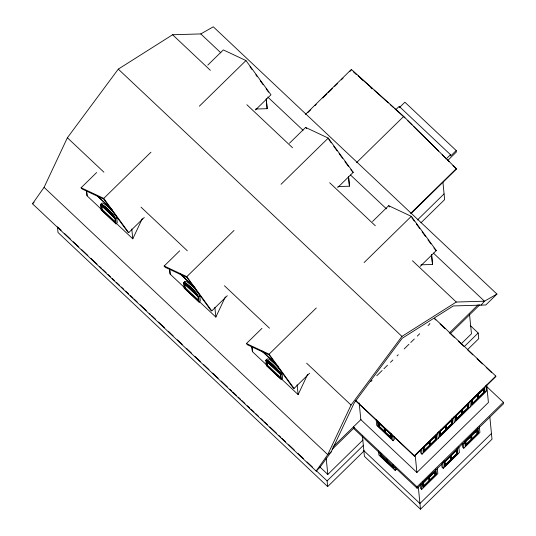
<?xml version="1.0" encoding="UTF-8"?>
<svg xmlns="http://www.w3.org/2000/svg" width="536" height="536" viewBox="0 0 536 536"><rect width="100%" height="100%" fill="white"/><g stroke="black" fill="none" stroke-linecap="round" stroke-linejoin="round"><path stroke-width="0.8" d="M44.066 187.359L67.382 137.772L118.289 69.124L172.612 34.753L200.792 33.922L213.288 26.8L496.952 294.083L485.81 304.984L453.295 305.942L402.141 338.31L354.202 402.958L331.208 451.855L319.878 467.425L316.166 471.064L32.502 203.78L44.066 187.359L327.731 454.635L316.166 471.064M116.379 223.398L132.787 238.815L142.275 218.641M199.446 301.661L215.854 317.078L225.334 296.911M281.722 379.187L298.13 394.61L307.617 374.436M496.952 294.083L484.457 301.199L456.277 302.036L401.946 336.407L351.047 405.048L327.731 454.635L331.208 451.855M481.094 305.125L484.457 301.199L433.323 253.019M32.502 203.78L34.096 202.219M144.264 217.435L128.727 232.644L127.776 232.028L103.817 199.191L82.102 188.987L81.09 187.761L96.627 172.552M207.794 65.111L223.331 49.902L245.964 60.555L270.968 94.785L255.431 109.994M81.09 187.761L103.743 198.394L150.944 152.197M199.359 106.182L245.964 60.555M116.721 217.469L115.528 218.648L100.5 204.504L101.706 203.325A10.62 1.903 45.6 0 1 108.949 207.747A10.62 1.903 45.6 0 1 116.721 217.469L117.257 222.715L116.057 223.887L101.029 209.75L100.5 204.504A10.62 1.903 45.6 0 1 107.736 208.926A10.62 1.903 45.6 0 1 115.515 218.655L116.057 223.887M101.257 205L101.438 204.832A9.735 1.742 45.6 0 1 107.763 209.174A9.735 1.742 45.6 0 1 114.449 217.087L114.704 217.67L101.257 205L101.88 204.397L114.155 215.961M101.632 210.092L101.15 205.342L114.925 218.299L115.408 223.056L101.632 210.092L102.255 209.482L101.847 205.523M305.446 114.423L351.368 69.432L403.709 116.419L456.592 168.92L411.259 213.328M307.878 112.58L310.86 109.659M315.034 105.565L316.227 104.399M322.793 97.974L326.967 93.88M328.159 92.715L332.333 88.621M334.719 86.289L337.7 83.368M341.278 79.857L343.067 78.109M349.626 71.677L351.415 69.928L351.368 69.432M289.48 143.226L305.607 127.427L328.24 138.087L353.244 172.317L337.714 187.526M227.324 295.705L211.794 310.907L210.842 310.29L186.883 277.454L165.162 267.25L164.157 266.024L179.687 250.815M281.045 184.297L328.24 138.087M164.157 266.024L186.803 276.663L234.004 230.46M184.759 281.594L183.56 282.774L184.096 288.013L199.124 302.157L200.317 300.977L199.787 295.738A10.62 1.903 45.6 0 0 192.009 286.01A10.62 1.903 45.6 0 0 184.773 281.588L183.56 282.774L198.575 296.917L199.124 302.157M184.324 283.263L184.505 283.102A9.735 1.742 45.6 0 1 190.823 287.437A9.735 1.742 45.6 0 1 197.509 295.356L197.764 295.932L184.324 283.263L184.94 282.66L197.804 294.78M184.699 288.355L184.21 283.604L197.985 296.569L198.467 301.319L184.699 288.355L185.315 287.752L184.913 283.792M198.575 296.917A10.62 1.903 45.6 0 0 190.796 287.189A10.62 1.903 45.6 0 0 183.56 282.774L198.588 296.911L199.787 295.738M395.849 109.632L399.193 106.363L450.515 154.716L450.635 156.01L456.21 150.562L404.888 102.202L399.32 107.656M356.587 162.582L403.709 116.419M309.607 373.23L294.07 388.439L293.118 387.816L269.159 354.979L247.444 344.782L246.433 343.549L261.97 328.347M372.54 221.489L388.674 205.697L411.306 216.35L436.311 250.58L420.177 266.372M446.059 159.078L450.515 154.716M447.982 160.231L456.35 152.036L456.21 150.562M410.616 213.422L456.545 168.431M246.433 343.549L269.085 354.189L316.287 307.986M364.105 262.56L411.306 216.35M265.843 360.299L280.871 374.436L282.063 373.264L280.864 372.131L282.063 373.264L280.857 374.45L265.843 360.299L267.049 359.113A10.62 1.903 45.6 0 1 274.291 363.535A10.62 1.903 45.6 0 1 282.07 373.264L282.599 378.51L281.4 379.682L266.379 365.539L265.843 360.299A10.62 1.903 45.6 0 1 273.079 364.721A10.62 1.903 45.6 0 1 280.857 374.45L281.4 379.682M266.975 365.887L266.493 361.13L280.268 374.095L280.75 378.845L266.975 365.887L267.598 365.277L267.189 361.318M417.41 219.995L444.049 193.898M420.948 222.802L444.632 199.62L442.944 182.32M370.818 381.585L372.004 380.419M376.775 375.749L382.141 370.503M383.93 368.755L387.501 365.25M390.483 362.336L392.868 360.004M397.035 355.917L398.228 354.752M404.191 348.923L408.961 344.253M410.743 342.504L414.321 339.007M417.303 336.092L419.688 333.754M428.03 325.593L429.818 323.838L429.772 323.349M332.869 447.017L360.983 419.494M449.503 332.829L478.219 304.723M332.159 449.329L354.283 427.674M450.521 333.452L479.814 304.783M378.959 423.373L390.463 433.919M319.898 466.977L327.811 474.434L362.979 440.002M461.329 343.723L471.466 333.801L469.503 314.13M378.369 426.08L391.602 438.542L378.215 426.227L377.92 421.477M379.441 426.562L384.801 431.614L379.28 426.716L379.18 423.889M364.098 450.923L327.67 486.588L327.101 480.899L363.529 445.235M464.444 346.444L478.179 332.997L470.266 325.54M384.245 428.498L384.607 429.611M384.868 429.088L384.319 428.425L384.647 431.768M467.405 349.787L478.748 338.685L478.179 332.997M390.597 435.252L390.637 437.41L385.27 432.358L385.103 428.86M376.185 419.728L376.734 425.383L393.042 440.753L394.282 439.54L393.967 436.311M380.527 455.754L393.752 468.216L380.372 455.908L380.299 453.449M386.825 459.955L386.804 461.442L381.438 456.391L381.398 454.233M392.754 464.933L392.794 467.091L387.428 462.032L387.387 459.875M378.496 451.024L378.892 455.064L395.2 470.427L396.439 469.214M495.807 376.058L495.854 376.553L414.435 456.237L414.382 455.741L495.807 376.058L434.569 318.357M441.021 429.865L440.076 431.245L451.305 420.258L449.892 421.189M473.871 397.719L472.337 399.675M475.05 396.566L477.643 394.483M480.383 391.347L478.259 393.873M430.167 444.994L429.845 441.651L429.222 442.254L429.55 445.597L424.09 450.642L423.762 447.299L435.098 435.969L435.473 439.801L430.167 444.994L429.919 441.724M467.405 404.888L456.257 415.949L456.21 415.46L467.358 404.399L467.734 408.231L462.273 413.276L467.58 408.084L467.251 404.74M472.35 401.953L472.149 399.943L483.485 388.613L483.861 392.446L478.561 397.638L478.306 394.369M456.176 415.876L456.505 419.219L461.811 414.027L461.483 410.683L462.099 410.08L462.427 413.423M423.762 447.299L435.145 436.458M451.305 420.258L451.352 420.747L439.895 431.514L440.378 435.004L445.677 429.812L445.356 426.468L445.972 425.865L446.3 429.209L451.607 424.016L451.232 420.184M483.566 388.687L483.613 389.176L472.149 399.943M424.09 450.642L429.396 445.45L429.135 442.776M430.013 444.847L435.319 439.654L434.991 436.311M440.217 434.857L445.523 429.664L445.429 426.542M451.185 421.196L451.446 423.869L446.3 429.209M456.35 419.072L461.65 413.879L461.329 410.536M477.522 395.421L477.784 398.094L472.631 403.434L477.938 398.241L477.69 394.972M478.4 397.491L483.707 392.298L483.445 389.625M436.137 434.683L436.585 439.286L423.5 452.089L436.425 439.138L436.049 435.306M452.19 418.134L452.712 423.5L439.627 436.304L452.558 423.353L452.109 418.75M468.39 403.112L468.839 407.715L455.754 420.526L468.685 407.568L468.236 402.965M484.524 387.327L484.973 391.93L471.888 404.74L484.812 391.783L484.443 387.95M420.465 449.778L420.787 453.007L422.033 454.186L486.554 391.046L485.998 385.397M359.194 402.985L360.822 419.628L416.901 472.471L488.417 402.476L486.708 385.002M503.351 402.281L503.498 403.762L417.129 488.289L416.981 486.809L503.351 402.281L486.4 386.309M467.231 439.118L465.462 440.847L465.744 441.563L476.973 430.576L476.926 430.08L471.975 434.475M428.84 476.986L429.463 476.383M450.387 455.902L451.004 455.298M429.537 476.457L434.843 471.265L423.38 482.032L428.921 477.06M456.357 450.602L445.208 461.663L445.161 461.168L456.391 450.18L451.084 455.372M465.697 441.068L476.926 430.08M425.195 480.799L423.427 482.527L423.755 485.871L429.061 480.678L428.8 478.005M429.483 478.065L429.349 476.732L432.887 473.268M446.743 459.714L445.208 461.663M465.509 441.342L471.05 436.371L471.298 439.641L465.998 444.833L465.744 441.563M474.38 432.659L476.149 430.931M423.534 482.179L423.909 486.018L429.215 480.826L428.887 477.482L429.51 476.879L429.839 480.223L435.138 475.03L434.763 471.191M445.168 463.446L445.456 464.933L450.763 459.741L450.434 456.397L451.131 455.868M470.977 436.297L471.593 435.694L471.921 439.038L477.221 433.845L476.846 430.006M434.843 471.265L434.89 471.76L423.587 482.675M429.678 480.075L434.984 474.883L434.723 472.203M445.302 464.786L450.602 459.593L450.341 456.92M456.31 450.106L456.685 453.945L451.379 459.138L456.531 453.798L456.27 451.124M465.838 444.686L471.144 439.493L470.816 436.15M471.921 439.038L477.067 433.698L476.738 430.354M435.721 469.141L436.25 474.514L423.165 487.318L436.09 474.367L435.641 469.764M457.188 448.679L457.637 453.282L444.706 466.233L457.791 453.429L457.268 448.056M477.723 428.579L478.179 433.182L465.248 446.133L478.333 433.329L477.81 427.956M420.137 485.006L420.452 488.236L421.698 489.415L437.832 473.63L437.276 467.975M441.677 463.921L441.992 467.151L443.245 468.33L459.372 452.545L458.823 446.89M462.22 443.821L462.535 447.051L463.787 448.23L479.914 432.445L479.358 426.79M491.452 433.51L419.936 503.505L363.857 450.662M362.41 435.889L364.413 456.357L420.492 509.2L492.008 439.205L489.85 417.095M255.639 109.022L267.136 108.681L266.225 98.778L267.189 108.627M337.921 186.555L349.412 186.213L348.507 176.31L349.472 186.153M420.981 264.817L432.478 264.476L431.567 254.573L432.539 264.422M352.299 171.694L353.244 172.317M435.359 249.964L436.311 250.58M372.319 88.534L358.142 75.811L363.006 80.387M374.168 90.195L388.339 102.919M390.188 104.574L393.27 107.341M394.503 108.446L404.928 117.913M370.905 87.824L372.125 88.969M448.096 160.478L449.309 161.624L447.533 159.875M353.244 71.643L356.279 74.504M452.94 165.49L456.592 168.92M96.701 195.285L112.56 210.192M179.761 273.554L195.627 288.455M262.044 351.08L276.074 364.266M107.756 210.367L112.547 214.876M190.823 288.636L195.613 293.145M275.497 368.42L277.293 370.108M100.5 204.504L115.528 218.648M102.255 209.482L115.428 221.884M185.315 287.752L198.488 300.147M267.598 365.277L281.367 378.242M102.403 210.259L87.053 195.834L86.551 190.93M109.089 216.544L111.522 218.829M185.463 288.522L170.113 274.097L169.617 269.193M192.149 294.807L194.581 297.091M266.566 364.942L252.396 351.629L251.893 346.718L252.456 351.569M268.355 366.624L270.178 368.339M277.467 375.193L278.687 376.332M200.792 33.922L220.886 52.85M267.752 97.009L303.061 130.281M350.537 175.017L386.456 208.859M172.612 34.753L210.353 70.317M246.875 104.728L292.529 147.742M329.66 182.729L375.314 225.75M412.445 260.737L456.277 302.036M434.616 318.846L435.828 319.992M440.069 323.992L444.92 328.561M449.168 332.561L454.622 337.7M458.26 341.13L463.72 346.269M467.962 350.269L472.812 354.845M477.06 358.839L482.514 363.984M486.152 367.408L491.606 372.553M118.289 69.124L401.946 336.407M462.179 410.154L462.206 412.606M456.257 415.949L456.283 418.402M471.673 435.768L471.76 438.89M446.053 425.939L446.079 428.391M450.468 455.975L445.161 461.168M429.256 441.838L423.715 446.81L423.996 447.52M355.569 400.325L414.382 455.741M382.041 425.537L378.831 422.958L390.416 433.423L386.242 429.497M355.616 400.814L414.435 456.237M385.424 432.204L390.791 437.262M67.382 137.772L103.904 172.183M141.035 207.171L187.299 250.761M224.43 285.748L269.481 328.193M306.612 363.18L351.047 405.048M416.981 486.809L353.392 426.897L353.539 428.371L417.129 488.289M381.592 456.243L386.959 461.295M387.582 461.885L392.948 466.936M96.936 195.533L110.939 208.732M179.995 273.796L194.005 286.995M262.278 351.321L278.11 366.242M267.223 360.185L279.497 371.756M61.104 230.266L57.453 226.822L58.022 232.51L327.67 486.588M64.762 233.709L70.236 238.868M73.278 241.736L78.758 246.895M81.8 249.763L87.891 255.498M90.932 258.365L97.023 264.101M99.455 266.399L101.277 268.121M102.497 269.266L106.148 272.71M107.977 274.425L110.409 276.723M112.238 278.445L114.671 280.737M116.5 282.459L119.541 285.326M121.364 287.048L123.803 289.34M125.625 291.061L128.674 293.929M130.496 295.651L132.935 297.942M134.147 299.088L137.196 301.956M140.238 304.823L146.321 310.558M149.37 313.426L150.583 314.572M151.802 315.724L155.453 319.161M158.495 322.029L164.586 327.764M168.237 331.208L173.108 335.797M177.369 339.811L182.233 344.4M186.495 348.413L191.365 353.003M195.017 356.44L200.498 361.606M203.539 364.473L209.02 369.632M212.671 373.076L218.145 378.235M221.194 381.103L227.277 386.838M229.716 389.136L231.539 390.851M232.758 392.004L236.41 395.441M238.232 397.163L240.671 399.454M241.89 400.606L244.932 403.474M247.364 405.765L249.803 408.057M251.016 409.209L254.057 412.077M255.886 413.799L258.319 416.09M260.757 418.382L263.189 420.68M264.409 421.825L267.451 424.693M269.889 426.984L276.583 433.296M279.015 435.587L280.844 437.309M282.063 438.455L285.715 441.899M288.757 444.766L294.231 449.925M297.889 453.369L303.363 458.528M307.014 461.972L312.495 467.131M316.146 470.575L327.101 480.899M407.883 120.821L412.03 124.901M413.805 126.65L438.662 151.132M442.207 154.629L445.758 158.127M388.674 205.697L389.685 206.923M305.607 127.427L306.619 128.66M411.876 217.81L414.321 221.16M416.278 223.84L419.701 228.524M422.147 231.874L425.577 236.564M428.023 239.914L430.957 243.934M433.892 247.954L434.87 249.294M328.809 139.541L331.255 142.891M333.707 146.241L337.131 150.931M339.087 153.611L342.511 158.301M344.956 161.651L348.38 166.334M350.832 169.684L351.81 171.024M249.957 66.705L251.913 69.385M255.826 74.745L257.293 76.755M260.228 80.769L263.169 84.788M266.104 88.809L268.549 92.159M269.085 354.189L294.07 388.439M186.803 276.663L211.794 310.907M103.743 198.394L128.727 232.644M169.644 269.159L170.173 274.043M86.584 190.896L87.113 195.774M297.132 384.794L298.13 394.61M214.849 307.269L215.854 317.078M131.789 228.999L132.787 238.815M326.176 458.039L327.811 474.434M478.072 394.148L478.273 396.151M472.256 399.601L472.631 403.434M471.439 400.137L471.888 404.74M471.432 401.524L471.734 404.593M469.871 401.183L470.42 406.831M465.623 440.994L465.998 444.833M464.799 441.53L465.248 446.133M464.638 441.383L464.866 443.687M463.312 443.386L463.787 448.23M455.305 415.923L455.754 420.526M455.298 417.31L455.6 420.378M453.744 416.968L454.293 422.616M451.051 455.794L451.379 459.138M451.031 456.98L451.225 458.99M445.081 461.094L445.456 464.933M444.183 460.866L444.706 466.233M444.103 461.483L444.478 465.322M440.002 431.172L440.378 435.004M442.696 462.675L443.245 468.33M439.178 431.701L439.627 436.304M439.024 431.554L439.473 436.157M437.611 432.753L438.167 438.401M423.869 446.957L424.244 450.789M423.051 447.486L423.5 452.089M422.891 447.339L423.045 448.873M423.192 450.408L423.34 451.942M421.484 448.538L422.033 454.186M422.636 481.951L423.165 487.318M422.636 483.338L423.005 487.17M421.149 483.76L421.698 489.415M415.192 454.997L416.901 472.471M418.328 487.083L420.492 509.2M392.493 435.098L393.042 440.753M394.885 467.198L395.2 470.427M391.146 433.939L391.521 437.778M390.918 433.323L391.441 438.696M393.458 465.148L393.679 467.452M390.262 433.577L390.637 437.41M393.303 465.302L393.598 468.37M392.533 464.417L392.794 467.091M384.948 429.014L385.27 432.358M387.166 459.359L387.428 462.032M386.543 458.769L386.804 461.442M378.912 422.877L379.28 426.716M381.176 453.717L381.438 456.391M377.692 420.861L378.215 426.227M380.071 452.84L380.372 455.908M266.781 360.627L280.047 373.465L279.792 372.882A9.735 1.742 45.6 0 0 273.105 364.969A9.735 1.742 45.6 0 0 266.781 360.627"/></g></svg>
